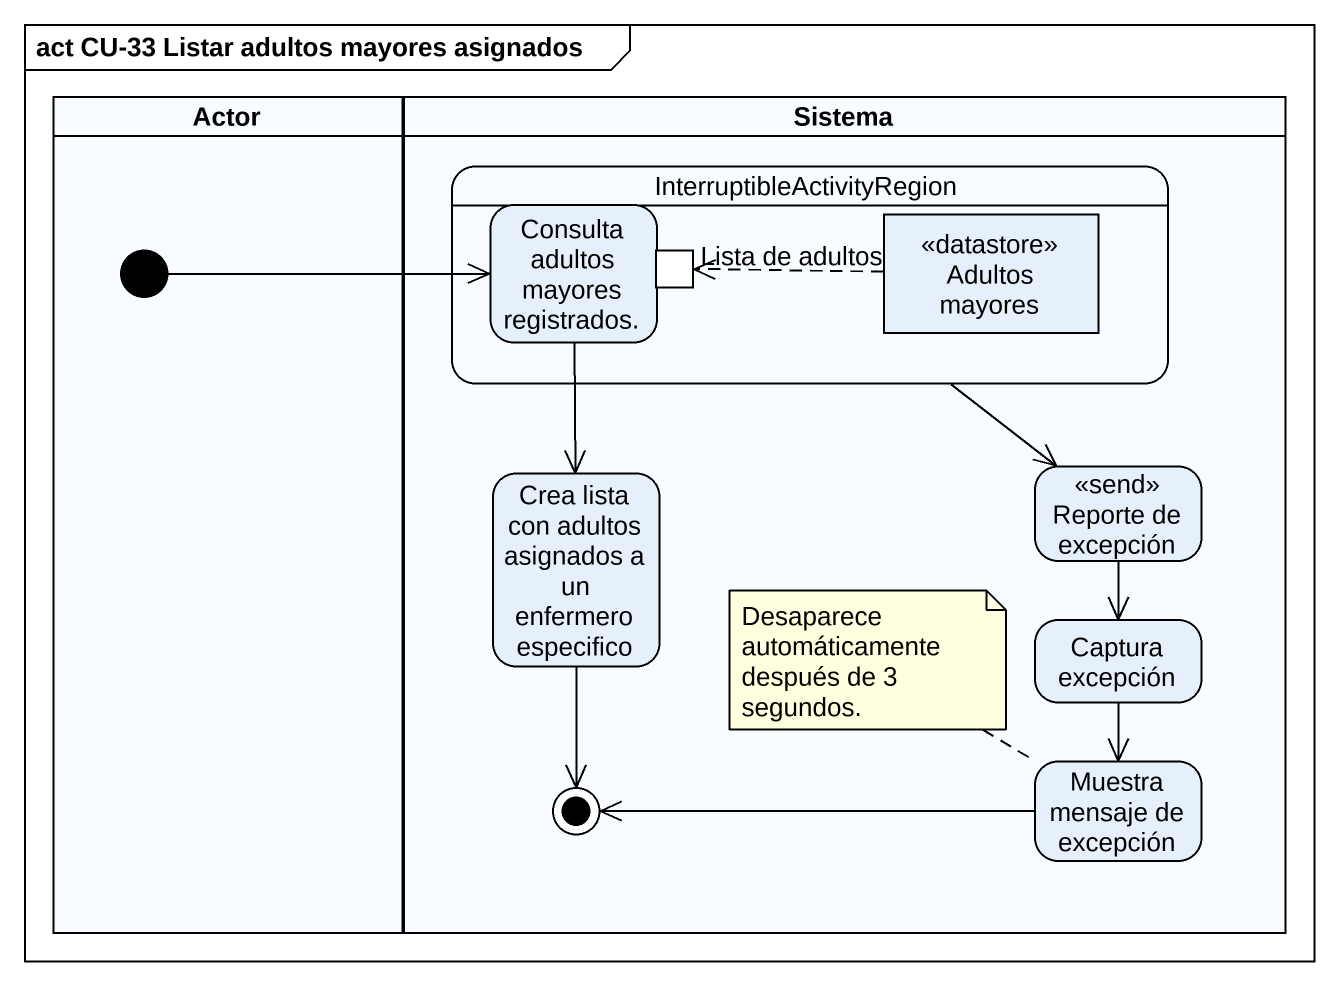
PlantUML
@startuml
mainframe act CU-33 Listar adultos mayores asignados
hide empty description
state "Actor" as Actor_ <<partition>> {
  state initial1 <<start>>
}
state Sistema <<partition>> {
  state InterruptibleActivityRegion {
    state "Consulta adultos mayores registrados." as Consulta_adultos_mayores {
      state "Lista de adultos" as Lista_de_adultos <<inputPin>>
    }
    state "Adultos mayores" as Adultos_mayores <<datastore>>
  }
  state "Crea lista con adultos asignados a un enfermero especifico" as Crea_lista_con_adultos
  state "Reporte de excepción" as Reporte_de_excepción <<send>>
  state "Captura excepción" as Captura_excepción
  state "Muestra mensaje de excepción" as Muestra_mensaje_de_excepción
  Crea_lista_con_adultos --> [*]
  Muestra_mensaje_de_excepción -left-> [*]
}
InterruptibleActivityRegion --> Reporte_de_excepción
Consulta_adultos_mayores --> Crea_lista_con_adultos
Adultos_mayores -left[dashed]-> Lista_de_adultos
initial1 -right-> Consulta_adultos_mayores
Reporte_de_excepción --> Captura_excepción
Captura_excepción --> Muestra_mensaje_de_excepción
note top of Muestra_mensaje_de_excepción : Desaparece automáticamente después de 3 segundos.
@enduml
